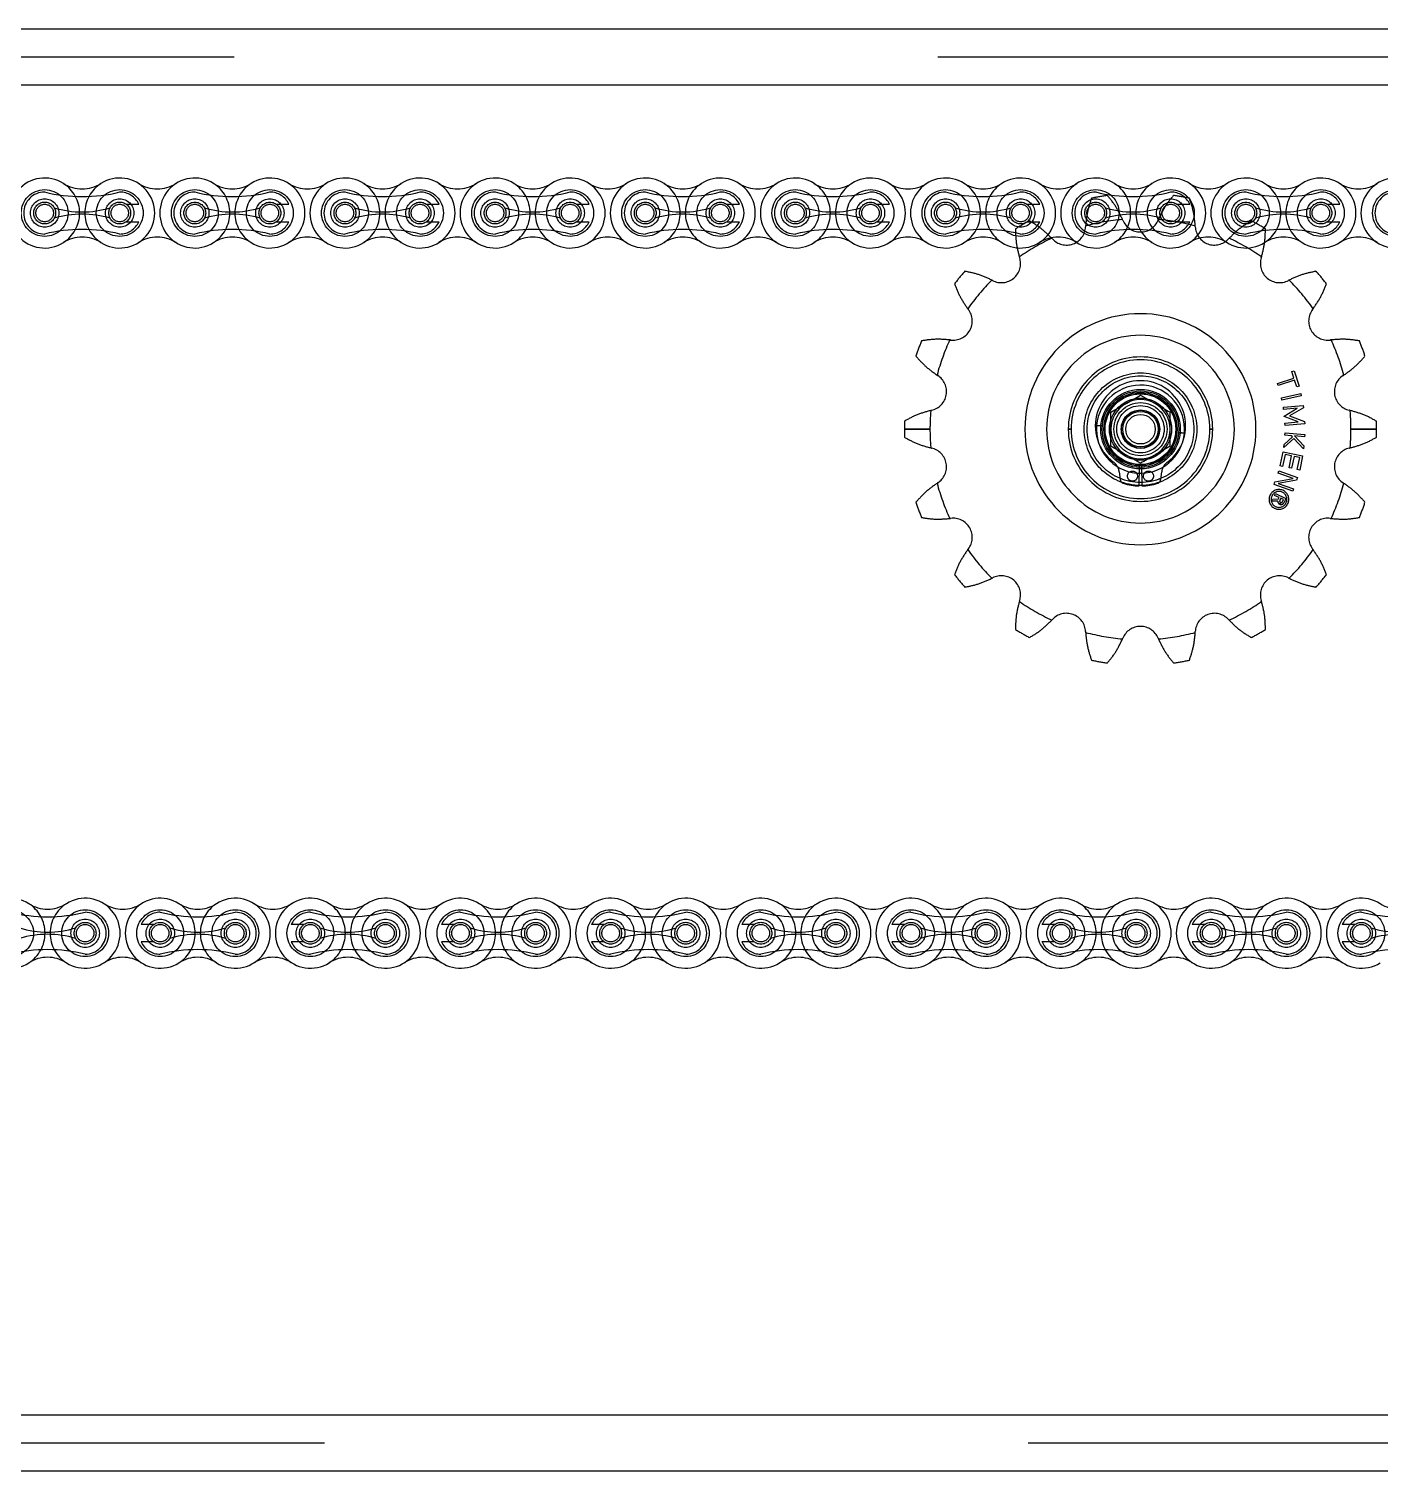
# Model space of a CAD drawing. Header units: metres. Extents: x 0 to 63075, y 0 to 44550.
# Drawn here: x 40530.6 to 40759.2, y 35022.3 to 35266.3 of the extents above; entities that cross this region are included whole.
import ezdxf

# ---------------------------------------------------------------- set-up
doc = ezdxf.new("R2010")
doc.units = ezdxf.units.M
doc.header["$LTSCALE"] = 75
doc.linetypes.add('HIDDEN2', pattern=[4.7625, 3.175, -1.5875])
for name, color, linetype in [('SDM', 7, 'Continuous'), ('SL4', 4, 'Continuous'), ('ST1', 7, 'HIDDEN2')]:
    doc.layers.add(name, color=color, linetype=linetype)

# ---------------------------------------------------------------- blocks, each defined once
blk = doc.blocks.new('A$C6e6623c1')
at = {"layer": 'SL4'}
for p, q in [((2339.74, 1725.35), (3664.71, 1725.35)), ((3664.71, 1715.82), (2339.74, 1715.82)), ((3440.56, 1660.51), (3443.06, 1661.95)), ((3445.56, 1663.39), (3448.06, 1661.95)), ((3450.56, 1654.73), (3448.06, 1653.29)), ((3445.56, 1651.85), (3443.06, 1653.29)), ((2387.24, 1490.88), (3617.21, 1490.88)), ((3617.21, 1481.35), (2387.24, 1481.35))]:
    blk.add_line(p, q, dxfattribs=at)
for radius in [6, 3, 2.5]:
    blk.add_circle((3445.56, 1657.62), radius, dxfattribs=at)
for start, end in [(120, 180), (60, 120), (0, 60), (180, 240), (300, 0), (240, 300)]:
    blk.add_arc((3445.56, 1657.62), 5, start, end, dxfattribs=at)
for points, knots in [([(3443.06, 1661.95), (3443.11, 1661.98), (3443.96, 1662.47), (3444.79, 1662.95), (3445.56, 1663.39)], [0, 0, 0, 0, 0.0702006, 1, 1, 1, 1]), ([(3448.06, 1661.95), (3448.11, 1661.92), (3448.96, 1661.43), (3449.79, 1660.95), (3450.56, 1660.51)], [0, 0, 0, 0, 0.070201, 1, 1, 1, 1]), ([(3440.56, 1657.62), (3440.56, 1657.88), (3440.56, 1658.86), (3440.56, 1659.81), (3440.56, 1660.51)], [0, 0, 0, 0, 0.268634, 1, 1, 1, 1]), ([(3450.56, 1657.62), (3450.56, 1657.88), (3450.56, 1658.86), (3450.56, 1659.81), (3450.56, 1660.51)], [0, 0, 0, 0, 0.268634, 1, 1, 1, 1]), ([(3440.56, 1654.73), (3440.56, 1654.98), (3440.56, 1655.92), (3440.56, 1656.89), (3440.56, 1657.62)], [0, 0, 0, 0, 0.257551, 1, 1, 1, 1]), ([(3450.56, 1654.73), (3450.56, 1654.98), (3450.56, 1655.92), (3450.56, 1656.89), (3450.56, 1657.62)], [0, 0, 0, 0, 0.257551, 1, 1, 1, 1]), ([(3443.06, 1653.29), (3443, 1653.32), (3442.15, 1653.81), (3441.32, 1654.29), (3440.56, 1654.73)], [0, 0, 0, 0, 0.070201, 1, 1, 1, 1]), ([(3448.06, 1653.29), (3448, 1653.26), (3447.15, 1652.77), (3446.32, 1652.29), (3445.56, 1651.85)], [0, 0, 0, 0, 0.070201, 1, 1, 1, 1])]:
    blk.add_open_spline(points, degree=3, knots=knots, dxfattribs=at)
at = {"layer": 'ST1'}
for p, q in [((2339.74, 1720.59), (3664.71, 1720.59)), ((3664.71, 1715.82), (2339.74, 1715.82)), ((3273.98, 1695.67), (3276.11, 1695.67)), ((3299.38, 1695.67), (3301.51, 1695.67)), ((3324.78, 1695.67), (3326.91, 1695.67)), ((3350.18, 1695.67), (3352.31, 1695.67)), ((3375.58, 1695.67), (3377.71, 1695.67)), ((3400.98, 1695.67), (3403.11, 1695.67)), ((3426.38, 1695.67), (3428.51, 1695.67)), ((3451.78, 1695.67), (3453.91, 1695.67)), ((3477.18, 1695.67), (3479.31, 1695.67)), ((3273.98, 1692.71), (3276.11, 1692.71)), ((3299.38, 1692.71), (3301.51, 1692.71)), ((3324.78, 1692.71), (3326.91, 1692.71)), ((3350.18, 1692.71), (3352.31, 1692.71)), ((3375.58, 1692.71), (3377.71, 1692.71)), ((3400.98, 1692.71), (3403.11, 1692.71)), ((3426.38, 1692.71), (3428.51, 1692.71)), ((3451.78, 1692.71), (3453.91, 1692.71)), ((3477.18, 1692.71), (3479.31, 1692.71)), ((3471.15, 1667.39), (3471.54, 1667.52)), ((3471.51, 1666.28), (3471.15, 1667.39)), ((3471.54, 1667.52), (3472.39, 1664.92)), ((3468.72, 1665.37), (3471.51, 1666.28)), ((3468.85, 1664.99), (3468.72, 1665.37)), ((3471.64, 1665.9), (3468.85, 1664.99)), ((3472, 1664.79), (3471.64, 1665.9)), ((3472.39, 1664.92), (3472, 1664.79)), ((3469.4, 1662.94), (3472.67, 1663.64)), ((3469.48, 1662.54), (3469.4, 1662.94)), ((3472.76, 1663.24), (3469.48, 1662.54)), ((3469.75, 1661.36), (3473.08, 1661.65)), ((3472.67, 1663.64), (3472.76, 1663.24)), ((3473.08, 1661.65), (3473.12, 1661.25)), ((3469.78, 1660.96), (3469.75, 1661.36)), ((3472.05, 1661.16), (3469.78, 1660.96)), ((3469.89, 1659.82), (3472.05, 1661.16)), ((3469.89, 1659.77), (3469.89, 1659.82)), ((3472.25, 1658.84), (3469.89, 1659.77)), ((3473.12, 1661.25), (3470.77, 1659.87)), ((3470.77, 1659.87), (3473.32, 1658.93)), ((3409.95, 1657.62), (3405.62, 1657.62)), ((3405.62, 1657.62), (3409.95, 1657.62)), ((3405.62, 1657.62), (3409.95, 1657.62)), ((3409.95, 1657.62), (3405.62, 1657.62)), ((3433.34, 1657.62), (3433.83, 1657.62)), ((3433.83, 1657.62), (3433.34, 1657.62)), ((3433.83, 1657.62), (3433.34, 1657.62)), ((3433.34, 1657.62), (3433.83, 1657.62)), ((3439.1, 1658.18), (3438.13, 1658.27)), ((3438.13, 1658.27), (3439.1, 1658.18)), ((3438.13, 1658.27), (3439.1, 1658.18)), ((3439.1, 1658.18), (3438.13, 1658.27)), ((3452.98, 1656.97), (3452.01, 1657.06)), ((3452.01, 1657.06), (3452.98, 1656.97)), ((3452.01, 1657.06), (3452.98, 1656.97)), ((3452.98, 1656.97), (3452.01, 1657.06)), ((3457.28, 1657.62), (3457.77, 1657.62)), ((3457.77, 1657.62), (3457.28, 1657.62)), ((3457.77, 1657.62), (3457.28, 1657.62)), ((3457.28, 1657.62), (3457.77, 1657.62)), ((3469.98, 1656.6), (3470.01, 1657)), ((3469.99, 1658.64), (3472.25, 1658.84)), ((3470.03, 1658.24), (3469.99, 1658.64)), ((3470.01, 1657), (3473.34, 1656.75)), ((3473.36, 1658.54), (3470.03, 1658.24)), ((3473.32, 1658.93), (3473.36, 1658.54)), ((3485.5, 1657.62), (3481.16, 1657.62)), ((3481.16, 1657.62), (3485.5, 1657.62)), ((3481.16, 1657.62), (3485.5, 1657.62)), ((3485.5, 1657.62), (3481.16, 1657.62)), ((3471.5, 1656.07), (3469.82, 1654.55)), ((3469.82, 1654.55), (3469.86, 1655.05)), ((3469.86, 1655.05), (3471.26, 1656.32)), ((3471.07, 1656.52), (3469.98, 1656.6)), ((3471.26, 1656.32), (3471.07, 1656.52)), ((3473.16, 1654.3), (3471.5, 1656.07)), ((3471.61, 1656.48), (3473.2, 1654.8)), ((3473.31, 1656.35), (3471.61, 1656.48)), ((3473.2, 1654.8), (3473.16, 1654.3)), ((3473.34, 1656.75), (3473.31, 1656.35)), ((3469.21, 1651.4), (3469.72, 1653.8)), ((3470.04, 1653.33), (3469.61, 1651.31)), ((3469.72, 1653.8), (3472.99, 1653.12)), ((3471.13, 1653.09), (3470.04, 1653.33)), ((3470.71, 1651.08), (3471.13, 1653.09)), ((3471.54, 1653.01), (3471.11, 1651)), ((3472.51, 1652.81), (3471.54, 1653.01)), ((3472.08, 1650.79), (3472.51, 1652.81)), ((3472.99, 1653.12), (3472.49, 1650.71)), ((3441.96, 1650.42), (3442.13, 1649.09)), ((3445.31, 1648.02), (3445.39, 1651.42)), ((3445.72, 1651.42), (3445.81, 1648.02)), ((3448.98, 1649.09), (3449.15, 1650.42)), ((3468.85, 1650.2), (3468.98, 1650.58)), ((3471.39, 1649.29), (3468.85, 1650.2)), ((3468.98, 1650.58), (3472.13, 1649.45)), ((3469.61, 1651.31), (3469.21, 1651.4)), ((3471.11, 1651), (3470.71, 1651.08)), ((3472.13, 1649.45), (3471.97, 1649.01)), ((3472.49, 1650.71), (3472.08, 1650.79)), ((3468.16, 1648.26), (3468.31, 1648.69)), ((3471.31, 1647.14), (3468.16, 1648.26)), ((3468.31, 1648.69), (3471.39, 1649.29)), ((3471.97, 1649.01), (3468.83, 1648.45)), ((3468.83, 1648.45), (3471.44, 1647.52)), ((3471.44, 1647.52), (3471.31, 1647.14)), ((3467.75, 1645.45), (3467.92, 1645.81)), ((3468.78, 1645.47), (3467.75, 1645.45)), ((3467.92, 1645.81), (3468.9, 1645.83)), ((3468.26, 1646.43), (3468.4, 1646.73)), ((3469.02, 1646.07), (3468.26, 1646.43)), ((3468.4, 1646.73), (3470.17, 1645.89)), ((3468.9, 1645.83), (3469.02, 1646.07)), ((3469.23, 1645.23), (3469.1, 1644.94)), ((3469.11, 1644.94), (3469.24, 1645.22)), ((3469.31, 1645.95), (3469.12, 1645.55)), ((3469.75, 1645.74), (3469.31, 1645.95)), ((3469.56, 1645.35), (3469.75, 1645.74)), ((3470.17, 1645.89), (3469.86, 1645.24)), ((3278.62, 1573.83), (3276.5, 1573.83)), ((3304.02, 1573.83), (3301.9, 1573.83)), ((3329.42, 1573.83), (3327.3, 1573.83)), ((3354.82, 1573.83), (3352.7, 1573.83)), ((3380.22, 1573.83), (3378.1, 1573.83)), ((3405.62, 1573.83), (3403.5, 1573.83)), ((3431.02, 1573.83), (3428.9, 1573.83)), ((3456.42, 1573.83), (3454.3, 1573.83)), ((3481.82, 1573.83), (3479.7, 1573.83)), ((3278.62, 1570.88), (3276.5, 1570.88)), ((3304.02, 1570.88), (3301.9, 1570.88)), ((3329.42, 1570.88), (3327.3, 1570.88)), ((3354.82, 1570.88), (3352.7, 1570.88)), ((3380.22, 1570.88), (3378.1, 1570.88)), ((3405.62, 1570.88), (3403.5, 1570.88)), ((3431.02, 1570.88), (3428.9, 1570.88)), ((3456.42, 1570.88), (3454.3, 1570.88)), ((3481.82, 1570.88), (3479.7, 1570.88)), ((2339.74, 1490.88), (3664.71, 1490.88)), ((3664.71, 1486.11), (2339.74, 1486.11))]:
    blk.add_line(p, q, dxfattribs=at)
for centre, radius in [((3260.18, 1694.19), 3.96), ((3260.18, 1694.19), 2.4), ((3260.18, 1694.19), 1.85), ((3272.88, 1694.19), 3.96), ((3272.88, 1694.19), 2.4), ((3272.88, 1694.19), 1.85), ((3285.58, 1694.19), 3.96), ((3285.58, 1694.19), 2.4), ((3285.58, 1694.19), 1.84), ((3298.28, 1694.19), 3.96), ((3298.28, 1694.19), 2.4), ((3298.28, 1694.19), 1.84), ((3310.98, 1694.19), 3.96), ((3310.98, 1694.19), 2.4), ((3310.98, 1694.19), 1.84), ((3323.68, 1694.19), 3.96), ((3323.68, 1694.19), 2.4), ((3323.68, 1694.19), 1.84), ((3336.38, 1694.19), 3.96), ((3336.38, 1694.19), 2.4), ((3336.38, 1694.19), 1.84), ((3349.08, 1694.19), 3.96), ((3349.08, 1694.19), 2.4), ((3349.08, 1694.19), 1.84), ((3361.78, 1694.19), 3.96), ((3361.78, 1694.19), 2.4), ((3361.78, 1694.19), 1.84), ((3374.48, 1694.19), 3.96), ((3374.48, 1694.19), 2.4), ((3374.48, 1694.19), 1.84), ((3387.18, 1694.19), 3.96), ((3387.18, 1694.19), 2.4), ((3387.18, 1694.19), 1.85), ((3399.88, 1694.19), 3.96), ((3399.88, 1694.19), 2.4), ((3399.88, 1694.19), 1.84), ((3412.58, 1694.19), 3.96), ((3412.58, 1694.19), 2.4), ((3412.58, 1694.19), 1.85), ((3425.28, 1694.19), 3.96), ((3425.28, 1694.19), 2.4), ((3425.28, 1694.19), 1.84), ((3437.98, 1694.19), 3.96), ((3437.98, 1694.19), 2.4), ((3437.98, 1694.19), 1.84), ((3450.68, 1694.19), 3.96), ((3450.68, 1694.19), 2.4), ((3450.68, 1694.19), 1.84), ((3463.38, 1694.19), 3.96), ((3463.38, 1694.19), 2.4), ((3463.38, 1694.19), 1.84), ((3476.08, 1694.19), 3.96), ((3476.08, 1694.19), 2.4), ((3476.08, 1694.19), 1.84), ((3488.78, 1694.19), 3.96), ((3260.18, 1694.19), 1.48), ((3272.88, 1694.19), 1.48), ((3285.58, 1694.19), 1.48), ((3298.28, 1694.19), 1.48), ((3310.98, 1694.19), 1.48), ((3323.68, 1694.19), 1.48), ((3336.38, 1694.19), 1.48), ((3349.08, 1694.19), 1.48), ((3361.78, 1694.19), 1.48), ((3374.48, 1694.19), 1.48), ((3387.18, 1694.19), 1.48), ((3399.88, 1694.19), 1.48), ((3412.58, 1694.19), 1.48), ((3425.28, 1694.19), 1.48), ((3437.98, 1694.19), 1.48), ((3450.68, 1694.19), 1.48), ((3463.38, 1694.19), 1.48), ((3476.08, 1694.19), 1.48), ((3445.56, 1657.62), 9.52), ((3445.56, 1657.62), 9.02), ((3445.56, 1657.62), 6.73), ((3445.56, 1657.62), 6.73), ((3445.56, 1657.62), 6.48), ((3445.56, 1657.62), 6.2), ((3445.56, 1657.62), 5.98), ((3445.56, 1657.62), 5.25), ((3445.56, 1657.62), 5.25), ((3445.56, 1657.62), 4.5), ((3445.56, 1657.62), 4), ((3445.56, 1657.62), 3.25), ((3445.56, 1657.62), 3.25), ((3445.56, 1657.62), 3.2), ((3444.21, 1649.68), 0.85), ((3446.91, 1649.68), 0.85), ((3254.33, 1572.35), 3.96), ((3267.03, 1572.35), 3.96), ((3279.73, 1572.35), 3.96), ((3292.43, 1572.35), 3.96), ((3305.13, 1572.35), 3.96), ((3317.83, 1572.35), 3.96), ((3330.53, 1572.35), 3.96), ((3343.23, 1572.35), 3.96), ((3355.93, 1572.35), 3.96), ((3368.63, 1572.35), 3.96), ((3381.33, 1572.35), 3.96), ((3394.03, 1572.35), 3.96), ((3406.73, 1572.35), 3.96), ((3419.43, 1572.35), 3.96), ((3432.13, 1572.35), 3.96), ((3444.83, 1572.35), 3.96), ((3457.53, 1572.35), 3.96), ((3470.23, 1572.35), 3.96), ((3482.93, 1572.35), 3.96), ((3267.03, 1572.35), 2.4), ((3267.03, 1572.35), 1.84), ((3267.03, 1572.35), 1.48), ((3279.73, 1572.35), 2.4), ((3279.73, 1572.35), 1.84), ((3279.73, 1572.35), 1.48), ((3292.43, 1572.35), 2.4), ((3292.43, 1572.35), 1.84), ((3292.43, 1572.35), 1.48), ((3305.13, 1572.35), 2.4), ((3305.13, 1572.35), 1.84), ((3305.13, 1572.35), 1.48), ((3317.83, 1572.35), 2.4), ((3317.83, 1572.35), 1.84), ((3317.83, 1572.35), 1.48), ((3330.53, 1572.35), 2.4), ((3330.53, 1572.35), 1.84), ((3330.53, 1572.35), 1.48), ((3343.23, 1572.35), 2.4), ((3343.23, 1572.35), 1.84), ((3343.23, 1572.35), 1.48), ((3355.93, 1572.35), 2.4), ((3355.93, 1572.35), 1.84), ((3355.93, 1572.35), 1.48), ((3368.63, 1572.35), 2.4), ((3368.63, 1572.35), 1.85), ((3368.63, 1572.35), 1.48), ((3381.33, 1572.35), 2.4), ((3381.33, 1572.35), 1.85), ((3381.33, 1572.35), 1.48), ((3394.03, 1572.35), 2.4), ((3394.03, 1572.35), 1.84), ((3394.03, 1572.35), 1.48), ((3406.73, 1572.35), 2.4), ((3406.73, 1572.35), 1.84), ((3406.73, 1572.35), 1.48), ((3419.43, 1572.35), 2.4), ((3419.43, 1572.35), 1.84), ((3419.43, 1572.35), 1.48), ((3432.13, 1572.35), 2.4), ((3432.13, 1572.35), 1.84), ((3432.13, 1572.35), 1.48), ((3444.83, 1572.35), 2.4), ((3444.83, 1572.35), 1.84), ((3444.83, 1572.35), 1.48), ((3457.53, 1572.35), 2.4), ((3457.53, 1572.35), 1.85), ((3457.53, 1572.35), 1.48), ((3470.23, 1572.35), 2.4), ((3470.23, 1572.35), 1.85), ((3470.23, 1572.35), 1.48), ((3482.93, 1572.35), 2.4), ((3482.93, 1572.35), 1.84), ((3482.93, 1572.35), 1.48)]:
    blk.add_circle(centre, radius, dxfattribs=at)
for centre, radius, start, end in [((3260.18, 1694.19), 5.92, 57.5667, 302.4333), ((3266.53, 1704.18), 5.92, 237.5667, 302.4333), ((3260.18, 1694.19), 5.92, 302.4332, 57.5668), ((3272.88, 1694.19), 5.92, 122.4332, 237.5668), ((3272.88, 1694.19), 5.92, 237.5667, 122.4333), ((3279.23, 1704.18), 5.92, 237.5667, 302.4333), ((3285.58, 1694.19), 5.92, 57.5667, 302.4333), ((3291.93, 1704.18), 5.92, 237.5667, 302.4333), ((3285.58, 1694.19), 5.92, 302.4332, 57.5668), ((3298.28, 1694.19), 5.92, 122.4332, 237.5668), ((3298.28, 1694.19), 5.92, 237.5667, 122.4333), ((3304.63, 1704.18), 5.92, 237.5667, 302.4333), ((3310.98, 1694.19), 5.92, 57.5667, 302.4333), ((3317.33, 1704.18), 5.92, 237.5667, 302.4333), ((3310.98, 1694.19), 5.92, 302.4332, 57.5668), ((3323.68, 1694.19), 5.92, 122.4332, 237.5668), ((3323.68, 1694.19), 5.92, 237.5667, 122.4333), ((3330.03, 1704.18), 5.92, 237.5667, 302.4333), ((3336.38, 1694.19), 5.92, 57.5667, 302.4333), ((3342.73, 1704.18), 5.92, 237.5667, 302.4333), ((3336.38, 1694.19), 5.92, 302.4332, 57.5668), ((3349.08, 1694.19), 5.92, 122.4332, 237.5668), ((3349.08, 1694.19), 5.92, 237.5667, 122.4333), ((3355.43, 1704.18), 5.92, 237.5667, 302.4333), ((3361.78, 1694.19), 5.92, 57.5667, 302.4333), ((3368.13, 1704.18), 5.92, 237.5667, 302.4333), ((3361.78, 1694.19), 5.92, 302.4332, 57.5668), ((3374.48, 1694.19), 5.92, 122.4332, 237.5668), ((3374.48, 1694.19), 5.92, 237.5667, 122.4333), ((3380.83, 1704.18), 5.92, 237.5667, 302.4333), ((3387.18, 1694.19), 5.92, 57.5667, 302.4333), ((3393.53, 1704.18), 5.92, 237.5667, 302.4333), ((3387.18, 1694.19), 5.92, 302.4332, 57.5668), ((3399.88, 1694.19), 5.92, 122.4332, 237.5668), ((3399.88, 1694.19), 5.92, 237.5667, 122.4333), ((3406.23, 1704.18), 5.92, 237.5667, 302.4333), ((3412.58, 1694.19), 5.92, 57.5667, 302.4333), ((3418.93, 1704.18), 5.92, 237.5667, 302.4333), ((3412.58, 1694.19), 5.92, 302.4332, 57.5668), ((3425.28, 1694.19), 5.92, 122.4332, 237.5668), ((3425.28, 1694.19), 5.92, 237.5667, 122.4333), ((3431.63, 1704.18), 5.92, 237.5667, 302.4333), ((3437.98, 1694.19), 5.92, 57.5667, 302.4333), ((3444.33, 1704.18), 5.92, 237.5667, 302.4333), ((3437.98, 1694.19), 5.92, 302.4332, 57.5668), ((3450.68, 1694.19), 5.92, 122.4332, 237.5668), ((3450.68, 1694.19), 5.92, 237.5667, 122.4333), ((3457.03, 1704.18), 5.92, 237.5667, 302.4333), ((3463.38, 1694.19), 5.92, 57.5667, 302.4333), ((3469.73, 1704.18), 5.92, 237.5667, 302.4333), ((3463.38, 1694.19), 5.92, 302.4332, 57.5668), ((3476.08, 1694.19), 5.92, 122.4332, 237.5668), ((3476.08, 1694.19), 5.92, 237.5667, 122.4333), ((3482.43, 1704.18), 5.92, 237.5667, 302.4333), ((3488.78, 1694.19), 5.92, 57.5667, 302.4333), ((3260.18, 1694.19), 3.55, 90, 270), ((3266.53, 1723.29), 26.32, 256.0401, 283.9599), ((3272.88, 1694.19), 3.55, 24.5534, 90), ((3285.58, 1694.19), 3.55, 90, 270), ((3291.93, 1723.29), 26.32, 256.0401, 283.9599), ((3298.28, 1694.19), 3.55, 24.5534, 90), ((3310.98, 1694.19), 3.55, 90, 270), ((3317.33, 1723.29), 26.32, 256.0401, 283.9599), ((3323.68, 1694.19), 3.55, 24.5534, 90), ((3336.38, 1694.19), 3.55, 90, 270), ((3342.73, 1723.29), 26.32, 256.0401, 283.9599), ((3349.08, 1694.19), 3.55, 24.5534, 90), ((3361.78, 1694.19), 3.55, 90, 270), ((3368.13, 1723.29), 26.32, 256.0401, 283.9599), ((3374.48, 1694.19), 3.55, 24.5534, 90), ((3387.18, 1694.19), 3.55, 90, 270), ((3393.53, 1723.29), 26.32, 256.0401, 283.9599), ((3399.88, 1694.19), 3.55, 24.5534, 90), ((3412.58, 1694.19), 3.55, 90, 270), ((3418.93, 1723.29), 26.32, 256.0401, 283.9599), ((3425.28, 1694.19), 3.55, 24.5534, 90), ((3437.98, 1694.19), 3.55, 90, 270), ((3445.56, 1657.62), 39.94, 98.032, 101.968), ((3444.33, 1723.29), 26.32, 256.0401, 283.9599), ((3450.68, 1694.19), 3.55, 24.5534, 90), ((3445.56, 1657.62), 39.94, 78.032, 81.968), ((3463.38, 1694.19), 3.55, 90, 270), ((3469.73, 1723.29), 26.32, 256.0401, 283.9599), ((3476.08, 1694.19), 3.55, 24.5534, 90), ((3488.78, 1694.19), 3.55, 90, 270), ((3266.53, 1710.54), 16.17, 252.993, 287.007), ((3266.53, 1677.84), 16.17, 72.993, 107.007), ((3291.93, 1710.54), 16.17, 252.993, 287.007), ((3291.93, 1677.84), 16.17, 72.993, 107.007), ((3317.33, 1710.54), 16.17, 252.993, 287.007), ((3317.33, 1677.84), 16.17, 72.993, 107.007), ((3342.73, 1710.54), 16.17, 252.993, 287.007), ((3342.73, 1677.84), 16.17, 72.993, 107.007), ((3368.13, 1710.54), 16.17, 252.993, 287.007), ((3368.13, 1677.84), 16.17, 72.993, 107.007), ((3393.53, 1710.54), 16.17, 252.993, 287.007), ((3393.53, 1677.84), 16.17, 72.993, 107.007), ((3418.93, 1710.54), 16.17, 252.993, 287.007), ((3418.93, 1677.84), 16.17, 72.993, 107.007), ((3444.33, 1710.54), 16.17, 252.993, 287.007), ((3444.33, 1677.84), 16.17, 72.993, 107.007), ((3469.73, 1710.54), 16.17, 252.993, 287.007), ((3469.73, 1677.84), 16.17, 72.993, 107.007), ((3266.53, 1665.09), 26.32, 76.0401, 103.9599), ((3272.88, 1694.19), 3.55, 270, 335.4466), ((3291.93, 1665.09), 26.32, 76.0401, 103.9599), ((3298.28, 1694.19), 3.55, 270, 335.4466), ((3317.33, 1665.09), 26.32, 76.0401, 103.9599), ((3323.68, 1694.19), 3.55, 270, 335.4466), ((3342.73, 1665.09), 26.32, 76.0401, 103.9599), ((3349.08, 1694.19), 3.55, 270, 335.4466), ((3368.13, 1665.09), 26.32, 76.0401, 103.9599), ((3374.48, 1694.19), 3.55, 270, 335.4466), ((3393.53, 1665.09), 26.32, 76.0401, 103.9599), ((3399.88, 1694.19), 3.55, 270, 335.4466), ((3418.93, 1665.09), 26.32, 76.0401, 103.9599), ((3445.56, 1657.62), 39.94, 118.032, 121.968), ((3425.28, 1694.19), 3.55, 270, 335.4466), ((3433.04, 1692.01), 3.24, 222.5, 357.5), ((3451.65, 1691.2), 15.39, 177.0177, 177.5), ((3445.56, 1657.62), 35.61, 94.9007, 105.0993), ((3445.56, 1657.62), 35.61, 94.9007, 105.0993), ((3445.56, 1657.62), 35.61, 94.9007, 105.0993), ((3445.56, 1657.62), 35.61, 94.9007, 105.0993), ((3444.33, 1665.09), 26.32, 76.0401, 103.9599), ((3428.34, 1687.09), 15.39, 22.5, 22.9823), ((3445.56, 1694.22), 3.24, 202.5, 337.5), ((3462.77, 1687.09), 15.39, 157.0177, 157.5), ((3445.56, 1657.62), 35.61, 74.9007, 85.0993), ((3445.56, 1657.62), 35.61, 74.9007, 85.0993), ((3445.56, 1657.62), 35.61, 74.9007, 85.0993), ((3445.56, 1657.62), 35.61, 74.9007, 85.0993), ((3450.68, 1694.19), 3.55, 270, 335.4466), ((3439.46, 1691.2), 15.39, 2.5, 2.9823), ((3458.07, 1692.01), 3.24, 182.5, 317.5), ((3469.73, 1665.09), 26.32, 76.0401, 103.9599), ((3445.56, 1657.62), 39.94, 58.032, 61.968), ((3476.08, 1694.19), 3.55, 270, 335.4466), ((3266.53, 1684.2), 5.92, 57.5667, 122.4333), ((3279.23, 1684.2), 5.92, 57.5667, 122.4333), ((3291.93, 1684.2), 5.92, 57.5667, 122.4333), ((3304.63, 1684.2), 5.92, 57.5667, 122.4333), ((3317.33, 1684.2), 5.92, 57.5667, 122.4333), ((3330.03, 1684.2), 5.92, 57.5667, 122.4333), ((3342.73, 1684.2), 5.92, 57.5667, 122.4333), ((3355.43, 1684.2), 5.92, 57.5667, 122.4333), ((3368.13, 1684.2), 5.92, 57.5667, 122.4333), ((3380.83, 1684.2), 5.92, 57.5667, 122.4333), ((3393.53, 1684.2), 5.92, 57.5667, 122.4333), ((3406.23, 1684.2), 5.92, 57.5667, 122.4333), ((3418.93, 1684.2), 5.92, 57.5667, 122.4333), ((3445.56, 1657.62), 35.61, 114.9007, 125.0993), ((3445.56, 1657.62), 35.61, 114.9007, 125.0993), ((3445.56, 1657.62), 35.61, 114.9007, 125.0993), ((3445.56, 1657.62), 35.61, 114.9007, 125.0993), ((3431.63, 1684.2), 5.92, 57.5667, 122.4333), ((3419.3, 1679.42), 15.39, 42.5, 42.9823), ((3444.33, 1684.2), 5.92, 57.5667, 122.4333), ((3457.03, 1684.2), 5.92, 57.5667, 122.4333), ((3471.81, 1679.42), 15.39, 137.0177, 137.5), ((3445.56, 1657.62), 35.61, 54.9007, 65.0993), ((3445.56, 1657.62), 35.61, 54.9007, 65.0993), ((3445.56, 1657.62), 35.61, 54.9007, 65.0993), ((3445.56, 1657.62), 35.61, 54.9007, 65.0993), ((3469.73, 1684.2), 5.92, 57.5667, 122.4333), ((3482.43, 1684.2), 5.92, 57.5667, 122.4333), ((3422.03, 1685.65), 3.24, 242.5, 17.5), ((3439.8, 1691.26), 15.39, 197.0177, 197.5), ((3469.08, 1685.65), 3.24, 162.5, 297.5), ((3451.31, 1691.26), 15.39, 342.5, 342.9823), ((3445.56, 1657.62), 39.94, 138.032, 141.968), ((3445.56, 1657.62), 39.94, 38.032, 41.968), ((3445.56, 1657.62), 35.61, 134.9007, 145.0993), ((3445.56, 1657.62), 35.61, 134.9007, 145.0993), ((3445.56, 1657.62), 35.61, 134.9007, 145.0993), ((3445.56, 1657.62), 35.61, 134.9007, 145.0993), ((3413.43, 1669.13), 15.39, 62.5, 62.9823), ((3477.68, 1669.13), 15.39, 117.0177, 117.5), ((3445.56, 1657.62), 35.61, 34.9007, 45.0993), ((3445.56, 1657.62), 35.61, 34.9007, 45.0993), ((3445.56, 1657.62), 35.61, 34.9007, 45.0993), ((3445.56, 1657.62), 35.61, 34.9007, 45.0993), ((3413.86, 1675.92), 3.24, 262.5, 37.5), ((3428.64, 1687.26), 15.39, 217.0177, 217.5), ((3445.56, 1657.62), 19.54, 0, 180), ((3477.25, 1675.92), 3.24, 142.5, 277.5), ((3462.47, 1687.26), 15.39, 322.5, 322.9823), ((3445.56, 1657.62), 39.94, 158.032, 161.968), ((3445.56, 1657.62), 35.61, 154.9007, 165.0993), ((3445.56, 1657.62), 35.61, 154.9007, 165.0993), ((3445.56, 1657.62), 35.61, 154.9007, 165.0993), ((3445.56, 1657.62), 35.61, 154.9007, 165.0993), ((3411.43, 1657.45), 15.39, 82.5, 82.9823), ((3445.56, 1657.62), 15.88, 0, 180), ((3479.68, 1657.45), 15.39, 97.0177, 97.5), ((3445.56, 1657.62), 35.61, 14.9007, 25.0993), ((3445.56, 1657.62), 35.61, 14.9007, 25.0993), ((3445.56, 1657.62), 35.61, 14.9007, 25.0993), ((3445.56, 1657.62), 35.61, 14.9007, 25.0993), ((3445.56, 1657.62), 39.94, 18.032, 21.968), ((3445.56, 1657.62), 12.22, 0, 180), ((3445.56, 1657.62), 11.73, 0, 180), ((3445.56, 1657.62), 11.73, 0, 180), ((3445.56, 1657.62), 11.73, 0, 180), ((3445.56, 1657.62), 11.73, 0, 180), ((3409.51, 1663.98), 3.24, 282.5, 57.5), ((3419.52, 1679.69), 15.39, 237.0177, 237.5), ((3481.6, 1663.98), 3.24, 122.5, 257.5), ((3471.59, 1679.69), 15.39, 302.5, 302.9823), ((3445.56, 1658.18), 7.64, 306.5065, 233.4935), ((3445.56, 1657.62), 7.45, 355, 175), ((3445.56, 1657.62), 7.45, 355, 175), ((3445.56, 1657.62), 7.45, 355, 175), ((3445.56, 1657.62), 7.45, 355, 175), ((3445.56, 1657.62), 6.2, 271.4922, 268.5078), ((3445.56, 1657.62), 35.61, 174.9007, 180), ((3445.56, 1657.62), 35.61, 174.9007, 180), ((3445.56, 1657.62), 35.61, 174.9007, 180), ((3445.56, 1657.62), 35.61, 174.9007, 180), ((3413.55, 1645.79), 15.39, 102.5, 102.9823), ((3477.56, 1645.79), 15.39, 77.0177, 77.5), ((3445.56, 1657.62), 35.61, 0, 5.0993), ((3445.56, 1657.62), 35.61, 0, 5.0993), ((3445.56, 1657.62), 35.61, 0, 5.0993), ((3445.56, 1657.62), 35.61, 0, 5.0993), ((3445.56, 1657.62), 39.94, 178.032, 180), ((3445.56, 1657.62), 39.94, 180, 181.968), ((3445.56, 1657.62), 35.61, 180, 185.0993), ((3445.56, 1657.62), 35.61, 180, 185.0993), ((3445.56, 1657.62), 35.61, 180, 185.0993), ((3445.56, 1657.62), 35.61, 180, 185.0993), ((3445.56, 1657.62), 19.54, 180, 0), ((3445.56, 1657.62), 15.88, 180, 0), ((3445.56, 1657.62), 12.22, 180, 0), ((3445.56, 1657.62), 11.73, 180, 0), ((3445.56, 1657.62), 11.73, 180, 0), ((3445.56, 1657.62), 11.73, 180, 0), ((3445.56, 1657.62), 11.73, 180, 0), ((3445.56, 1657.62), 7.45, 175, 355), ((3445.56, 1657.62), 7.45, 175, 355), ((3445.56, 1657.62), 7.45, 175, 355), ((3445.56, 1657.62), 7.45, 175, 355), ((3445.56, 1657.62), 35.61, 354.9007, 0), ((3445.56, 1657.62), 35.61, 354.9007, 0), ((3445.56, 1657.62), 35.61, 354.9007, 0), ((3445.56, 1657.62), 35.61, 354.9007, 0), ((3445.56, 1657.62), 39.94, 0, 1.968), ((3445.56, 1657.62), 39.94, 358.032, 0), ((3413.55, 1669.45), 15.39, 257.0177, 257.5), ((3409.51, 1651.26), 3.24, 302.5, 77.5), ((3481.6, 1651.26), 3.24, 102.5, 237.5), ((3477.56, 1669.45), 15.39, 282.5, 282.9823), ((3439.58, 1650.11), 2.4, 7.5, 53.4935), ((3451.53, 1650.11), 2.4, 126.5065, 172.5), ((3419.52, 1635.55), 15.39, 122.5, 122.9823), ((3445.56, 1657.62), 35.61, 194.9007, 205.0993), ((3445.56, 1657.62), 35.61, 194.9007, 205.0993), ((3445.56, 1657.62), 35.61, 194.9007, 205.0993), ((3445.56, 1657.62), 35.61, 194.9007, 205.0993), ((3442.88, 1649.18), 0.75, 187.5, 252.3902), ((3445.56, 1657.62), 9.6, 252.3902, 268.5078), ((3445.56, 1657.62), 9.6, 271.4922, 287.6098), ((3448.23, 1649.18), 0.75, 287.6098, 352.5), ((3468.99, 1645.74), 1.67, 90, 270), ((3468.99, 1645.74), 1.34, 90, 270), ((3468.99, 1645.74), 1.67, 270, 90), ((3468.99, 1645.74), 1.34, 270, 90), ((3445.56, 1657.62), 35.61, 334.9007, 345.0993), ((3445.56, 1657.62), 35.61, 334.9007, 345.0993), ((3445.56, 1657.62), 35.61, 334.9007, 345.0993), ((3445.56, 1657.62), 35.61, 334.9007, 345.0993), ((3471.59, 1635.55), 15.39, 57.0177, 57.5), ((3445.56, 1657.62), 39.94, 198.032, 201.968), ((3469.34, 1645.44), 0.558, 177.3805, 244.2298), ((3469.34, 1645.44), 0.245, 154.6955, 243.6423), ((3469.34, 1645.44), 0.558, 245.1257, 338.0745), ((3469.34, 1645.44), 0.245, 245.6968, 336.0266), ((3445.56, 1657.62), 39.94, 338.032, 341.968), ((3411.43, 1657.79), 15.39, 277.0177, 277.5), ((3413.86, 1639.32), 3.24, 322.5, 97.5), ((3477.25, 1639.32), 3.24, 82.5, 217.5), ((3479.68, 1657.79), 15.39, 262.5, 262.9823), ((3428.64, 1627.98), 15.39, 142.5, 142.9823), ((3445.56, 1657.62), 35.61, 214.9007, 225.0993), ((3445.56, 1657.62), 35.61, 214.9007, 225.0993), ((3445.56, 1657.62), 35.61, 214.9007, 225.0993), ((3445.56, 1657.62), 35.61, 214.9007, 225.0993), ((3445.56, 1657.62), 35.61, 314.9007, 325.0993), ((3445.56, 1657.62), 35.61, 314.9007, 325.0993), ((3445.56, 1657.62), 35.61, 314.9007, 325.0993), ((3445.56, 1657.62), 35.61, 314.9007, 325.0993), ((3462.47, 1627.98), 15.39, 37.0177, 37.5), ((3445.56, 1657.62), 39.94, 218.032, 221.968), ((3413.43, 1646.11), 15.39, 297.0177, 297.5), ((3422.03, 1629.59), 3.24, 342.5, 117.5), ((3469.08, 1629.59), 3.24, 62.5, 197.5), ((3477.68, 1646.11), 15.39, 242.5, 242.9823), ((3445.56, 1657.62), 39.94, 318.032, 321.968), ((3439.8, 1623.98), 15.39, 162.5, 162.9823), ((3445.56, 1657.62), 35.61, 234.9007, 245.0993), ((3445.56, 1657.62), 35.61, 234.9007, 245.0993), ((3445.56, 1657.62), 35.61, 234.9007, 245.0993), ((3445.56, 1657.62), 35.61, 234.9007, 245.0993), ((3445.56, 1657.62), 35.61, 294.9007, 305.0993), ((3445.56, 1657.62), 35.61, 294.9007, 305.0993), ((3445.56, 1657.62), 35.61, 294.9007, 305.0993), ((3445.56, 1657.62), 35.61, 294.9007, 305.0993), ((3451.31, 1623.98), 15.39, 17.0177, 17.5), ((3419.3, 1635.82), 15.39, 317.0177, 317.5), ((3433.04, 1623.23), 3.24, 2.5, 137.5), ((3458.07, 1623.23), 3.24, 42.5, 177.5), ((3471.81, 1635.82), 15.39, 222.5, 222.9823), ((3445.56, 1657.62), 39.94, 238.032, 241.968), ((3451.65, 1624.04), 15.39, 182.5, 182.9823), ((3445.56, 1657.62), 35.61, 254.9007, 265.0993), ((3445.56, 1657.62), 35.61, 254.9007, 265.0993), ((3445.56, 1657.62), 35.61, 254.9007, 265.0993), ((3445.56, 1657.62), 35.61, 254.9007, 265.0993), ((3445.56, 1621.02), 3.24, 22.5, 157.5), ((3445.56, 1657.62), 35.61, 274.9007, 285.0993), ((3445.56, 1657.62), 35.61, 274.9007, 285.0993), ((3445.56, 1657.62), 35.61, 274.9007, 285.0993), ((3445.56, 1657.62), 35.61, 274.9007, 285.0993), ((3439.46, 1624.04), 15.39, 357.0177, 357.5), ((3445.56, 1657.62), 39.94, 298.032, 301.968), ((3428.34, 1628.15), 15.39, 337.0177, 337.5), ((3462.77, 1628.15), 15.39, 202.5, 202.9823), ((3445.56, 1657.62), 39.94, 258.032, 261.968), ((3445.56, 1657.62), 39.94, 278.032, 281.968), ((3254.33, 1572.35), 5.92, 57.5667, 302.4333), ((3260.68, 1582.35), 5.92, 237.5667, 302.4333), ((3254.33, 1572.35), 5.92, 302.4332, 57.5668), ((3267.03, 1572.35), 5.92, 122.4332, 237.5668), ((3267.03, 1572.35), 5.92, 237.5667, 122.4333), ((3273.38, 1582.35), 5.92, 237.5667, 302.4333), ((3279.73, 1572.35), 5.92, 57.5667, 302.4333), ((3286.08, 1582.35), 5.92, 237.5667, 302.4333), ((3279.73, 1572.35), 5.92, 302.4332, 57.5668), ((3292.43, 1572.35), 5.92, 122.4332, 237.5668), ((3292.43, 1572.35), 5.92, 237.5667, 122.4333), ((3298.78, 1582.35), 5.92, 237.5667, 302.4333), ((3305.13, 1572.35), 5.92, 57.5667, 302.4333), ((3311.48, 1582.35), 5.92, 237.5667, 302.4333), ((3305.13, 1572.35), 5.92, 302.4332, 57.5668), ((3317.83, 1572.35), 5.92, 122.4332, 237.5668), ((3317.83, 1572.35), 5.92, 237.5667, 122.4333), ((3324.18, 1582.35), 5.92, 237.5667, 302.4333), ((3330.53, 1572.35), 5.92, 57.5667, 302.4333), ((3336.88, 1582.35), 5.92, 237.5667, 302.4333), ((3330.53, 1572.35), 5.92, 302.4332, 57.5668), ((3343.23, 1572.35), 5.92, 122.4332, 237.5668), ((3343.23, 1572.35), 5.92, 237.5667, 122.4333), ((3349.58, 1582.35), 5.92, 237.5667, 302.4333), ((3355.93, 1572.35), 5.92, 57.5667, 302.4333), ((3362.28, 1582.35), 5.92, 237.5667, 302.4333), ((3355.93, 1572.35), 5.92, 302.4332, 57.5668), ((3368.63, 1572.35), 5.92, 122.4332, 237.5668), ((3368.63, 1572.35), 5.92, 237.5667, 122.4333), ((3374.98, 1582.35), 5.92, 237.5667, 302.4333), ((3381.33, 1572.35), 5.92, 57.5667, 302.4333), ((3387.68, 1582.35), 5.92, 237.5667, 302.4333), ((3381.33, 1572.35), 5.92, 302.4332, 57.5668), ((3394.03, 1572.35), 5.92, 122.4332, 237.5668), ((3394.03, 1572.35), 5.92, 237.5667, 122.4333), ((3400.38, 1582.35), 5.92, 237.5667, 302.4333), ((3406.73, 1572.35), 5.92, 57.5667, 302.4333), ((3413.08, 1582.35), 5.92, 237.5667, 302.4333), ((3406.73, 1572.35), 5.92, 302.4332, 57.5668), ((3419.43, 1572.35), 5.92, 122.4332, 237.5668), ((3419.43, 1572.35), 5.92, 237.5667, 122.4333), ((3425.78, 1582.35), 5.92, 237.5667, 302.4333), ((3432.13, 1572.35), 5.92, 57.5667, 302.4333), ((3438.48, 1582.35), 5.92, 237.5667, 302.4333), ((3432.13, 1572.35), 5.92, 302.4332, 57.5668), ((3444.83, 1572.35), 5.92, 122.4332, 237.5668), ((3444.83, 1572.35), 5.92, 237.5667, 122.4333), ((3451.18, 1582.35), 5.92, 237.5667, 302.4333), ((3457.53, 1572.35), 5.92, 57.5667, 302.4333), ((3463.88, 1582.35), 5.92, 237.5667, 302.4333), ((3457.53, 1572.35), 5.92, 302.4332, 57.5668), ((3470.23, 1572.35), 5.92, 122.4332, 237.5668), ((3470.23, 1572.35), 5.92, 237.5667, 122.4333), ((3476.58, 1582.35), 5.92, 237.5667, 302.4333), ((3482.93, 1572.35), 5.92, 57.5667, 302.4333), ((3489.28, 1582.35), 5.92, 237.5667, 302.4333), ((3260.68, 1601.45), 26.32, 256.0401, 283.9599), ((3267.03, 1572.35), 3.55, 270, 90), ((3279.73, 1572.35), 3.55, 90, 155.4466), ((3286.08, 1601.45), 26.32, 256.0401, 283.9599), ((3292.43, 1572.35), 3.55, 270, 90), ((3305.13, 1572.35), 3.55, 90, 155.4466), ((3311.48, 1601.45), 26.32, 256.0401, 283.9599), ((3317.83, 1572.35), 3.55, 270, 90), ((3330.53, 1572.35), 3.55, 90, 155.4466), ((3336.88, 1601.45), 26.32, 256.0401, 283.9599), ((3343.23, 1572.35), 3.55, 270, 90), ((3355.93, 1572.35), 3.55, 90, 155.4466), ((3362.28, 1601.45), 26.32, 256.0401, 283.9599), ((3368.63, 1572.35), 3.55, 270, 90), ((3381.33, 1572.35), 3.55, 90, 155.4466), ((3387.68, 1601.45), 26.32, 256.0401, 283.9599), ((3394.03, 1572.35), 3.55, 270, 90), ((3406.73, 1572.35), 3.55, 90, 155.4466), ((3413.08, 1601.45), 26.32, 256.0401, 283.9599), ((3419.43, 1572.35), 3.55, 270, 90), ((3432.13, 1572.35), 3.55, 90, 155.4466), ((3438.48, 1601.45), 26.32, 256.0401, 283.9599), ((3444.83, 1572.35), 3.55, 270, 90), ((3457.53, 1572.35), 3.55, 90, 155.4466), ((3463.88, 1601.45), 26.32, 256.0401, 283.9599), ((3470.23, 1572.35), 3.55, 270, 90), ((3482.93, 1572.35), 3.55, 90, 155.4466), ((3489.28, 1601.45), 26.32, 256.0401, 283.9599), ((3260.68, 1588.71), 16.17, 252.993, 287.007), ((3260.68, 1556), 16.17, 72.993, 107.007), ((3286.08, 1588.71), 16.17, 252.993, 287.007), ((3286.08, 1556), 16.17, 72.993, 107.007), ((3311.48, 1588.71), 16.17, 252.993, 287.007), ((3311.48, 1556), 16.17, 72.993, 107.007), ((3336.88, 1588.71), 16.17, 252.993, 287.007), ((3336.88, 1556), 16.17, 72.993, 107.007), ((3362.28, 1588.71), 16.17, 252.993, 287.007), ((3362.28, 1556), 16.17, 72.993, 107.007), ((3387.68, 1588.71), 16.17, 252.993, 287.007), ((3387.68, 1556), 16.17, 72.993, 107.007), ((3413.08, 1588.71), 16.17, 252.993, 287.007), ((3413.08, 1556), 16.17, 72.993, 107.007), ((3438.48, 1588.71), 16.17, 252.993, 287.007), ((3438.48, 1556), 16.17, 72.993, 107.007), ((3463.88, 1588.71), 16.17, 252.993, 287.007), ((3463.88, 1556), 16.17, 72.993, 107.007), ((3489.28, 1588.71), 16.17, 252.993, 287.007), ((3489.28, 1556), 16.17, 72.993, 107.007), ((3260.68, 1543.26), 26.32, 76.0401, 103.9599), ((3279.73, 1572.35), 3.55, 204.5534, 270), ((3286.08, 1543.26), 26.32, 76.0401, 103.9599), ((3305.13, 1572.35), 3.55, 204.5534, 270), ((3311.48, 1543.26), 26.32, 76.0401, 103.9599), ((3330.53, 1572.35), 3.55, 204.5534, 270), ((3336.88, 1543.26), 26.32, 76.0401, 103.9599), ((3355.93, 1572.35), 3.55, 204.5534, 270), ((3362.28, 1543.26), 26.32, 76.0401, 103.9599), ((3381.33, 1572.35), 3.55, 204.5534, 270), ((3387.68, 1543.26), 26.32, 76.0401, 103.9599), ((3406.73, 1572.35), 3.55, 204.5534, 270), ((3413.08, 1543.26), 26.32, 76.0401, 103.9599), ((3432.13, 1572.35), 3.55, 204.5534, 270), ((3438.48, 1543.26), 26.32, 76.0401, 103.9599), ((3457.53, 1572.35), 3.55, 204.5534, 270), ((3463.88, 1543.26), 26.32, 76.0401, 103.9599), ((3482.93, 1572.35), 3.55, 204.5534, 270), ((3489.28, 1543.26), 26.32, 76.0401, 103.9599), ((3260.68, 1562.36), 5.92, 57.5667, 122.4333), ((3273.38, 1562.36), 5.92, 57.5667, 122.4333), ((3286.08, 1562.36), 5.92, 57.5667, 122.4333), ((3298.78, 1562.36), 5.92, 57.5667, 122.4333), ((3311.48, 1562.36), 5.92, 57.5667, 122.4333), ((3324.18, 1562.36), 5.92, 57.5667, 122.4333), ((3336.88, 1562.36), 5.92, 57.5667, 122.4333), ((3349.58, 1562.36), 5.92, 57.5667, 122.4333), ((3362.28, 1562.36), 5.92, 57.5667, 122.4333), ((3374.98, 1562.36), 5.92, 57.5667, 122.4333), ((3387.68, 1562.36), 5.92, 57.5667, 122.4333), ((3400.38, 1562.36), 5.92, 57.5667, 122.4333), ((3413.08, 1562.36), 5.92, 57.5667, 122.4333), ((3425.78, 1562.36), 5.92, 57.5667, 122.4333), ((3438.48, 1562.36), 5.92, 57.5667, 122.4333), ((3451.18, 1562.36), 5.92, 57.5667, 122.4333), ((3463.88, 1562.36), 5.92, 57.5667, 122.4333), ((3476.58, 1562.36), 5.92, 57.5667, 122.4333)]:
    blk.add_arc(centre, radius, start, end, dxfattribs=at)
for points, knots in [([(3437.27, 1696.69), (3437.02, 1695.94), (3436.51, 1694.44), (3436.36, 1692.81), (3436.28, 1692)], [0, 0, 0, 0, 0.500133, 1, 1, 1, 1]), ([(3442.51, 1693.1), (3442.16, 1693.84), (3441.46, 1695.32), (3440.47, 1696.55), (3439.97, 1697.17)], [0, 0, 0, 0, 0.499419, 1, 1, 1, 1]), ([(3451.14, 1697.17), (3450.64, 1696.55), (3449.65, 1695.32), (3448.95, 1693.84), (3448.6, 1693.1)], [0, 0, 0, 0, 0.500261, 1, 1, 1, 1]), ([(3454.83, 1692), (3454.75, 1692.81), (3454.6, 1694.44), (3454.09, 1695.94), (3453.84, 1696.69)], [0, 0, 0, 0, 0.499098, 1, 1, 1, 1]), ([(3424.41, 1691.5), (3424.43, 1690.71), (3424.46, 1689.13), (3424.87, 1687.54), (3425.08, 1686.75)], [0, 0, 0, 0, 0.500372, 1, 1, 1, 1]), ([(3430.56, 1689.92), (3429.98, 1690.49), (3428.81, 1691.64), (3427.46, 1692.46), (3426.78, 1692.87)], [0, 0, 0, 0, 0.499479, 1, 1, 1, 1]), ([(3464.33, 1692.87), (3463.65, 1692.46), (3462.3, 1691.64), (3461.13, 1690.49), (3460.55, 1689.92)], [0, 0, 0, 0, 0.500514, 1, 1, 1, 1]), ([(3466.03, 1686.75), (3466.24, 1687.54), (3466.65, 1689.13), (3466.68, 1690.71), (3466.7, 1691.5)], [0, 0, 0, 0, 0.499427, 1, 1, 1, 1]), ([(3420.42, 1682.84), (3419.68, 1683.18), (3418.19, 1683.87), (3416.64, 1684.17), (3415.86, 1684.33)], [0, 0, 0, 0, 0.499464, 1, 1, 1, 1]), ([(3475.25, 1684.33), (3474.47, 1684.17), (3472.92, 1683.87), (3471.43, 1683.18), (3470.69, 1682.84)], [0, 0, 0, 0, 0.500529, 1, 1, 1, 1]), ([(3414.1, 1682.23), (3414.38, 1681.49), (3414.96, 1680.01), (3415.89, 1678.67), (3416.35, 1677.99)], [0, 0, 0, 0, 0.500513, 1, 1, 1, 1]), ([(3474.76, 1677.99), (3475.22, 1678.67), (3476.15, 1680.01), (3476.73, 1681.49), (3477.01, 1682.23)], [0, 0, 0, 0, 0.49948, 1, 1, 1, 1]), ([(3413.31, 1672.72), (3412.49, 1672.79), (3410.86, 1672.92), (3409.3, 1672.68), (3408.51, 1672.56)], [0, 0, 0, 0, 0.499124, 1, 1, 1, 1]), ([(3482.6, 1672.56), (3481.81, 1672.68), (3480.25, 1672.92), (3478.62, 1672.79), (3477.8, 1672.72)], [0, 0, 0, 0, 0.500152, 1, 1, 1, 1]), ([(3407.58, 1669.98), (3408.1, 1669.39), (3409.14, 1668.2), (3410.48, 1667.25), (3411.14, 1666.78)], [0, 0, 0, 0, 0.500534, 1, 1, 1, 1]), ([(3479.97, 1666.78), (3480.63, 1667.25), (3481.97, 1668.2), (3483.01, 1669.39), (3483.53, 1669.98)], [0, 0, 0, 0, 0.499459, 1, 1, 1, 1]), ([(3410.09, 1660.78), (3409.3, 1660.57), (3407.72, 1660.13), (3406.33, 1659.37), (3405.64, 1658.99)], [0, 0, 0, 0, 0.499098, 1, 1, 1, 1]), ([(3485.47, 1658.99), (3484.78, 1659.37), (3483.39, 1660.13), (3481.81, 1660.57), (3481.02, 1660.78)], [0, 0, 0, 0, 0.500133, 1, 1, 1, 1]), ([(3405.64, 1656.25), (3406.33, 1655.87), (3407.72, 1655.11), (3409.3, 1654.67), (3410.09, 1654.46)], [0, 0, 0, 0, 0.5001332, 1, 1, 1, 1]), ([(3481.02, 1654.46), (3481.81, 1654.67), (3483.39, 1655.11), (3484.78, 1655.87), (3485.47, 1656.25)], [0, 0, 0, 0, 0.499098, 1, 1, 1, 1]), ([(3411.14, 1648.46), (3410.48, 1647.99), (3409.14, 1647.04), (3408.1, 1645.85), (3407.58, 1645.26)], [0, 0, 0, 0, 0.499459, 1, 1, 1, 1]), ([(3483.53, 1645.26), (3483.01, 1645.85), (3481.97, 1647.04), (3480.63, 1647.99), (3479.97, 1648.46)], [0, 0, 0, 0, 0.500533, 1, 1, 1, 1]), ([(3408.51, 1642.68), (3409.3, 1642.56), (3410.86, 1642.32), (3412.49, 1642.45), (3413.31, 1642.52)], [0, 0, 0, 0, 0.500152, 1, 1, 1, 1]), ([(3477.8, 1642.52), (3478.62, 1642.45), (3480.25, 1642.32), (3481.81, 1642.56), (3482.6, 1642.68)], [0, 0, 0, 0, 0.499124, 1, 1, 1, 1]), ([(3416.35, 1637.25), (3415.89, 1636.57), (3414.96, 1635.23), (3414.38, 1633.75), (3414.1, 1633.01)], [0, 0, 0, 0, 0.49948, 1, 1, 1, 1]), ([(3477.01, 1633.01), (3476.73, 1633.75), (3476.15, 1635.23), (3475.22, 1636.57), (3474.76, 1637.25)], [0, 0, 0, 0, 0.500513, 1, 1, 1, 1]), ([(3415.86, 1630.91), (3416.64, 1631.07), (3418.19, 1631.37), (3419.68, 1632.06), (3420.42, 1632.4)], [0, 0, 0, 0, 0.5005288, 1, 1, 1, 1]), ([(3470.69, 1632.4), (3471.43, 1632.06), (3472.92, 1631.37), (3474.47, 1631.07), (3475.25, 1630.91)], [0, 0, 0, 0, 0.499464, 1, 1, 1, 1]), ([(3425.08, 1628.49), (3424.87, 1627.7), (3424.46, 1626.11), (3424.43, 1624.53), (3424.41, 1623.74)], [0, 0, 0, 0, 0.4994271, 1, 1, 1, 1]), ([(3466.7, 1623.74), (3466.68, 1624.53), (3466.65, 1626.11), (3466.24, 1627.7), (3466.03, 1628.49)], [0, 0, 0, 0, 0.500372, 1, 1, 1, 1]), ([(3426.78, 1622.37), (3427.46, 1622.78), (3428.81, 1623.6), (3429.98, 1624.75), (3430.56, 1625.32)], [0, 0, 0, 0, 0.500514, 1, 1, 1, 1]), ([(3460.55, 1625.32), (3461.13, 1624.75), (3462.3, 1623.6), (3463.65, 1622.78), (3464.33, 1622.37)], [0, 0, 0, 0, 0.499479, 1, 1, 1, 1]), ([(3436.28, 1623.24), (3436.36, 1622.43), (3436.51, 1620.8), (3437.02, 1619.3), (3437.27, 1618.55)], [0, 0, 0, 0, 0.499098, 1, 1, 1, 1]), ([(3453.84, 1618.55), (3454.09, 1619.3), (3454.6, 1620.8), (3454.75, 1622.43), (3454.83, 1623.24)], [0, 0, 0, 0, 0.500133, 1, 1, 1, 1]), ([(3439.97, 1618.07), (3440.47, 1618.69), (3441.46, 1619.92), (3442.16, 1621.4), (3442.51, 1622.14)], [0, 0, 0, 0, 0.500261, 1, 1, 1, 1]), ([(3448.6, 1622.14), (3448.95, 1621.4), (3449.65, 1619.92), (3450.64, 1618.69), (3451.14, 1618.07)], [0, 0, 0, 0, 0.499419, 1, 1, 1, 1])]:
    blk.add_open_spline(points, degree=3, knots=knots, dxfattribs=at)

msp = doc.modelspace()

# ---------------------------------------------------------------- block references
at = {"layer": 'SDM'}
msp.add_blockref('A$C6e6623c1', (37273.13, 33540.92), dxfattribs=at)

doc.saveas('drawing.dxf')
